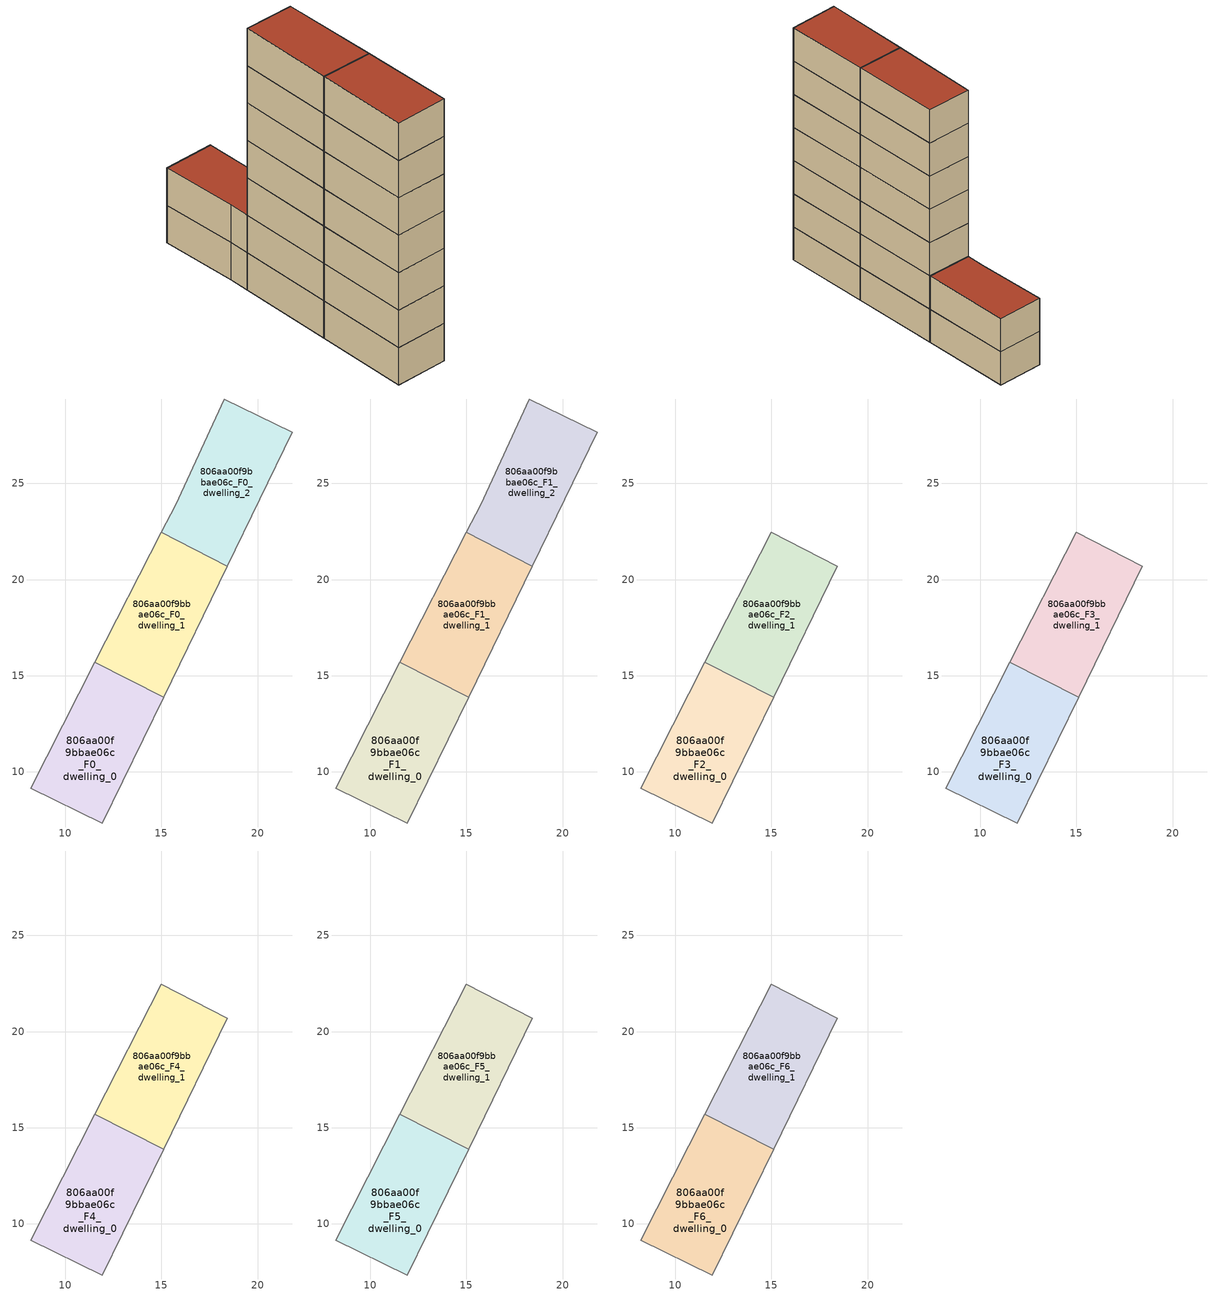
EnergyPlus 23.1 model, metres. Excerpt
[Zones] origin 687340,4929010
806aa00f9bbae06c_F0_dwelling_0
 floor ground (EU_floor_Construction): 11.93,7.34 15.11,13.88 11.54,15.7 8.19,9.15 z0
 wall adiabatic (EU_wall_Construction): 15.11,13.88 11.93,7.34 8.19,9.15 11.54,15.7 z0:3
 wall to 806aa00f9bbae06c_F0_dwelling_1 (EU_wall_Construction): 11.54,15.7 15.11,13.88 z0:3
806aa00f9bbae06c_F0_dwelling_1
 floor ground (EU_floor_Construction): 15.11,13.88 18.43,20.7 14.99,22.46 11.54,15.7 z0
 wall adiabatic (EU_wall_Construction): 11.54,15.7 14.99,22.46 / 18.43,20.7 15.11,13.88 z0:3
 wall to 806aa00f9bbae06c_F0_dwelling_2 (EU_wall_Construction): 14.99,22.46 18.43,20.7 z0:3
806aa00f9bbae06c_F0_dwelling_2
 floor ground (EU_floor_Construction): 18.43,20.7 21.81,27.65 18.26,29.39 15.73,23.9 14.99,22.46 z0
 wall adiabatic (EU_wall_Construction): 14.99,22.46 15.73,23.9 18.26,29.39 21.81,27.65 18.43,20.7 z0:3
806aa00f9bbae06c_F1_dwelling_0
 floor to 806aa00f9bbae06c_F0_dwelling_0 (EU_floor_Construction): 11.93,7.34 15.11,13.88 11.54,15.7 8.19,9.15 z3
 wall adiabatic (EU_wall_Construction): 15.11,13.88 11.93,7.34 8.19,9.15 11.54,15.7 z3:6
 wall to 806aa00f9bbae06c_F1_dwelling_1 (EU_wall_Construction): 11.54,15.7 15.11,13.88 z3:6
806aa00f9bbae06c_F1_dwelling_1
 floor to 806aa00f9bbae06c_F0_dwelling_1 (EU_floor_Construction): 15.11,13.88 18.43,20.7 14.99,22.46 11.54,15.7 z3
 wall adiabatic (EU_wall_Construction): 11.54,15.7 14.99,22.46 / 18.43,20.7 15.11,13.88 z3:6
 wall to 806aa00f9bbae06c_F1_dwelling_2 (EU_wall_Construction): 14.99,22.46 18.43,20.7 z3:6
806aa00f9bbae06c_F1_dwelling_2
 floor to 806aa00f9bbae06c_F0_dwelling_2 (EU_floor_Construction): 18.43,20.7 21.81,27.65 18.26,29.39 15.73,23.9 14.99,22.46 z3
 wall adiabatic (EU_wall_Construction): 14.99,22.46 15.73,23.9 18.26,29.39 21.81,27.65 18.43,20.7 z3:6
 roof outside (EU_roof_Construction): 21.81,27.65 18.43,20.7 14.99,22.46 15.73,23.9 18.26,29.39 z6
806aa00f9bbae06c_F2_dwelling_0
 floor to 806aa00f9bbae06c_F1_dwelling_0 (EU_floor_Construction): 11.93,7.34 15.11,13.88 11.54,15.7 8.19,9.15 z6
 wall adiabatic (EU_wall_Construction): 15.11,13.88 11.93,7.34 8.19,9.15 11.54,15.7 z6:9
 wall to 806aa00f9bbae06c_F2_dwelling_1 (EU_wall_Construction): 11.54,15.7 15.11,13.88 z6:9
806aa00f9bbae06c_F2_dwelling_1
 floor to 806aa00f9bbae06c_F1_dwelling_1 (EU_floor_Construction): 15.11,13.88 18.43,20.7 14.99,22.46 11.54,15.7 z6
 wall adiabatic (EU_wall_Construction): 11.54,15.7 14.99,22.46 18.43,20.7 15.11,13.88 z6:9
806aa00f9bbae06c_F3_dwelling_0
 floor to 806aa00f9bbae06c_F2_dwelling_0 (EU_floor_Construction): 11.93,7.34 15.11,13.88 11.54,15.7 8.19,9.15 z9
 wall adiabatic (EU_wall_Construction): 15.11,13.88 11.93,7.34 8.19,9.15 11.54,15.7 z9:12
 wall to 806aa00f9bbae06c_F3_dwelling_1 (EU_wall_Construction): 11.54,15.7 15.11,13.88 z9:12
806aa00f9bbae06c_F3_dwelling_1
 floor to 806aa00f9bbae06c_F2_dwelling_1 (EU_floor_Construction): 15.11,13.88 18.43,20.7 14.99,22.46 11.54,15.7 z9
 wall adiabatic (EU_wall_Construction): 11.54,15.7 14.99,22.46 18.43,20.7 15.11,13.88 z9:12
806aa00f9bbae06c_F4_dwelling_0
 floor to 806aa00f9bbae06c_F3_dwelling_0 (EU_floor_Construction): 11.93,7.34 15.11,13.88 11.54,15.7 8.19,9.15 z12
 wall adiabatic (EU_wall_Construction): 15.11,13.88 11.93,7.34 8.19,9.15 11.54,15.7 z12:15
 wall to 806aa00f9bbae06c_F4_dwelling_1 (EU_wall_Construction): 11.54,15.7 15.11,13.88 z12:15
806aa00f9bbae06c_F4_dwelling_1
 floor to 806aa00f9bbae06c_F3_dwelling_1 (EU_floor_Construction): 15.11,13.88 18.43,20.7 14.99,22.46 11.54,15.7 z12
 wall adiabatic (EU_wall_Construction): 11.54,15.7 14.99,22.46 18.43,20.7 15.11,13.88 z12:15
806aa00f9bbae06c_F5_dwelling_0
 floor to 806aa00f9bbae06c_F4_dwelling_0 (EU_floor_Construction): 11.93,7.34 15.11,13.88 11.54,15.7 8.19,9.15 z15
 wall adiabatic (EU_wall_Construction): 15.11,13.88 11.93,7.34 8.19,9.15 11.54,15.7 z15:18
 wall to 806aa00f9bbae06c_F5_dwelling_1 (EU_wall_Construction): 11.54,15.7 15.11,13.88 z15:18
806aa00f9bbae06c_F5_dwelling_1
 floor to 806aa00f9bbae06c_F4_dwelling_1 (EU_floor_Construction): 15.11,13.88 18.43,20.7 14.99,22.46 11.54,15.7 z15
 wall adiabatic (EU_wall_Construction): 11.54,15.7 14.99,22.46 18.43,20.7 15.11,13.88 z15:18
806aa00f9bbae06c_F6_dwelling_0
 floor to 806aa00f9bbae06c_F5_dwelling_0 (EU_floor_Construction): 11.93,7.34 15.11,13.88 11.54,15.7 8.19,9.15 z18
 wall adiabatic (EU_wall_Construction): 15.11,13.88 11.93,7.34 8.19,9.15 11.54,15.7 z18:21
 wall to 806aa00f9bbae06c_F6_dwelling_1 (EU_wall_Construction): 11.54,15.7 15.11,13.88 z18:21
 roof outside (EU_roof_Construction): 15.11,13.88 11.93,7.34 8.19,9.15 11.54,15.7 z21
806aa00f9bbae06c_F6_dwelling_1
 floor to 806aa00f9bbae06c_F5_dwelling_1 (EU_floor_Construction): 15.11,13.88 18.43,20.7 14.99,22.46 11.54,15.7 z18
 wall adiabatic (EU_wall_Construction): 11.54,15.7 14.99,22.46 18.43,20.7 15.11,13.88 z18:21
 roof outside (EU_roof_Construction): 18.43,20.7 15.11,13.88 11.54,15.7 14.99,22.46 z21
[Building]
EU S2 Campaign: North Axis=0; Terrain=City; Solar Distribution=FullExterior
[Site:Location]
Bologna: Latitude=44.5; Longitude=11.25; Time Zone=1; Elevation=37
[SizingPeriod:WeatherFileDays]
AnnualSizingPeriod: Begin Month=1; Begin Day of Month=1; End Month=12; End Day of Month=31; Day of Week for Start Day=Monday; Use Weather File Daylight Saving Period=No; Use Weather File Rain and Snow Indicators=No
[MATERIAL]
EU_InternalMass_Material: Roughness=MediumRough; Thickness=0.1; Conductivity=1; Density=1800; Specific Heat=900; Thermal Absorptance=0.9; Solar Absorptance=0.7; Visible Absorptance=0.7
[MATERIAL:NOMASS] Roughness=MediumRough; Thermal Absorptance=0.9; Solar Absorptance=0.7; Visible Absorptance=0.7
Name | Thermal Resistance
EU_wall_NoMass | 0.905828
EU_roof_NoMass | 0.37593
EU_floor_NoMass | 0.67114
[CONSTRUCTION]
EU_wall_Construction: EU_wall_NoMass
EU_roof_Construction: EU_roof_NoMass
EU_floor_Construction: EU_floor_NoMass
EU_InternalMass_Construction: EU_InternalMass_Material
[ZONE] Type=1; Multiplier=1; Ceiling Height=autocalculate; Floor Area=autocalculate; Part of Total Floor Area=Yes
Name | Volume
806aa00f9bbae06c_F0_dwelling_0; 806aa00f9bbae06c_F1_dwelling_0; 806aa00f9bbae06c_F2_dwelling_0; 806aa00f9bbae06c_F3_dwelling_0; 806aa00f9bbae06c_F4_dwelling_0; 806aa00f9bbae06c_F5_dwelling_0; 806aa00f9bbae06c_F6_dwelling_0 | 89.5598
806aa00f9bbae06c_F0_dwelling_1; 806aa00f9bbae06c_F1_dwelling_1; 806aa00f9bbae06c_F2_dwelling_1; 806aa00f9bbae06c_F3_dwelling_1; 806aa00f9bbae06c_F4_dwelling_1; 806aa00f9bbae06c_F5_dwelling_1; 806aa00f9bbae06c_F6_dwelling_1 | 89.5649
806aa00f9bbae06c_F0_dwelling_2 | 89.5576
806aa00f9bbae06c_F1_dwelling_2 | 89.5562
[INTERNALMASS] Construction=EU_InternalMass_Construction
Name | Zone or ZoneList | Surface Area
806aa00f9bbae06c_F0_dwelling_0_EU_InternalMass | 806aa00f9bbae06c_F0_dwelling_0 | 29.8532
806aa00f9bbae06c_F0_dwelling_1_EU_InternalMass | 806aa00f9bbae06c_F0_dwelling_1 | 29.8549
806aa00f9bbae06c_F0_dwelling_2_EU_InternalMass | 806aa00f9bbae06c_F0_dwelling_2 | 29.852
806aa00f9bbae06c_F1_dwelling_0_EU_InternalMass | 806aa00f9bbae06c_F1_dwelling_0 | 29.8532
806aa00f9bbae06c_F1_dwelling_1_EU_InternalMass | 806aa00f9bbae06c_F1_dwelling_1 | 29.8549
806aa00f9bbae06c_F1_dwelling_2_EU_InternalMass | 806aa00f9bbae06c_F1_dwelling_2 | 29.852
806aa00f9bbae06c_F2_dwelling_0_EU_InternalMass | 806aa00f9bbae06c_F2_dwelling_0 | 44.7826
806aa00f9bbae06c_F2_dwelling_1_EU_InternalMass | 806aa00f9bbae06c_F2_dwelling_1 | 44.7832
806aa00f9bbae06c_F3_dwelling_0_EU_InternalMass | 806aa00f9bbae06c_F3_dwelling_0 | 44.7826
806aa00f9bbae06c_F3_dwelling_1_EU_InternalMass | 806aa00f9bbae06c_F3_dwelling_1 | 44.7832
806aa00f9bbae06c_F4_dwelling_0_EU_InternalMass | 806aa00f9bbae06c_F4_dwelling_0 | 44.7826
806aa00f9bbae06c_F4_dwelling_1_EU_InternalMass | 806aa00f9bbae06c_F4_dwelling_1 | 44.7832
806aa00f9bbae06c_F5_dwelling_0_EU_InternalMass | 806aa00f9bbae06c_F5_dwelling_0 | 44.7826
806aa00f9bbae06c_F5_dwelling_1_EU_InternalMass | 806aa00f9bbae06c_F5_dwelling_1 | 44.7832
806aa00f9bbae06c_F6_dwelling_0_EU_InternalMass | 806aa00f9bbae06c_F6_dwelling_0 | 44.7826
806aa00f9bbae06c_F6_dwelling_1_EU_InternalMass | 806aa00f9bbae06c_F6_dwelling_1 | 44.7832
[OTHEREQUIPMENT] Fuel Type=Electricity; Design Level Calculation Method=Watts/Area; Power per Zone Floor Area=1; Fraction Latent=0; Fraction Radiant=0; Fraction Lost=0; Carbon Dioxide Generation Rate=0; EndUse Subcategory=EU_Step8_InternalGains
Name | Zone or ZoneList or Space or SpaceList | Schedule
EU_Step8_InternalGain_806aa00f9bbae06c_F0_dwelling_0_f000 | 806aa00f9bbae06c_F0_dwelling_0 | EU_Step8_GainSchedule_806aa00f9bbae06c_F0_dwelling_0_f000
EU_Step8_InternalGain_806aa00f9bbae06c_F0_dwelling_1_f000 | 806aa00f9bbae06c_F0_dwelling_1 | EU_Step8_GainSchedule_806aa00f9bbae06c_F0_dwelling_1_f000
EU_Step8_InternalGain_806aa00f9bbae06c_F0_dwelling_2_f000 | 806aa00f9bbae06c_F0_dwelling_2 | EU_Step8_GainSchedule_806aa00f9bbae06c_F0_dwelling_2_f000
EU_Step8_InternalGain_806aa00f9bbae06c_F1_dwelling_0_f000 | 806aa00f9bbae06c_F1_dwelling_0 | EU_Step8_GainSchedule_806aa00f9bbae06c_F1_dwelling_0_f000
EU_Step8_InternalGain_806aa00f9bbae06c_F1_dwelling_1_f000 | 806aa00f9bbae06c_F1_dwelling_1 | EU_Step8_GainSchedule_806aa00f9bbae06c_F1_dwelling_1_f000
EU_Step8_InternalGain_806aa00f9bbae06c_F1_dwelling_2_f000 | 806aa00f9bbae06c_F1_dwelling_2 | EU_Step8_GainSchedule_806aa00f9bbae06c_F1_dwelling_2_f000
EU_Step8_InternalGain_806aa00f9bbae06c_F2_dwelling_0_f000 | 806aa00f9bbae06c_F2_dwelling_0 | EU_Step8_GainSchedule_806aa00f9bbae06c_F2_dwelling_0_f000
EU_Step8_InternalGain_806aa00f9bbae06c_F2_dwelling_1_f000 | 806aa00f9bbae06c_F2_dwelling_1 | EU_Step8_GainSchedule_806aa00f9bbae06c_F2_dwelling_1_f000
EU_Step8_InternalGain_806aa00f9bbae06c_F3_dwelling_0_f000 | 806aa00f9bbae06c_F3_dwelling_0 | EU_Step8_GainSchedule_806aa00f9bbae06c_F3_dwelling_0_f000
EU_Step8_InternalGain_806aa00f9bbae06c_F3_dwelling_1_f000 | 806aa00f9bbae06c_F3_dwelling_1 | EU_Step8_GainSchedule_806aa00f9bbae06c_F3_dwelling_1_f000
EU_Step8_InternalGain_806aa00f9bbae06c_F4_dwelling_0_f000 | 806aa00f9bbae06c_F4_dwelling_0 | EU_Step8_GainSchedule_806aa00f9bbae06c_F4_dwelling_0_f000
EU_Step8_InternalGain_806aa00f9bbae06c_F4_dwelling_1_f000 | 806aa00f9bbae06c_F4_dwelling_1 | EU_Step8_GainSchedule_806aa00f9bbae06c_F4_dwelling_1_f000
EU_Step8_InternalGain_806aa00f9bbae06c_F5_dwelling_0_f000 | 806aa00f9bbae06c_F5_dwelling_0 | EU_Step8_GainSchedule_806aa00f9bbae06c_F5_dwelling_0_f000
EU_Step8_InternalGain_806aa00f9bbae06c_F5_dwelling_1_f000 | 806aa00f9bbae06c_F5_dwelling_1 | EU_Step8_GainSchedule_806aa00f9bbae06c_F5_dwelling_1_f000
EU_Step8_InternalGain_806aa00f9bbae06c_F6_dwelling_0_f000 | 806aa00f9bbae06c_F6_dwelling_0 | EU_Step8_GainSchedule_806aa00f9bbae06c_F6_dwelling_0_f000
EU_Step8_InternalGain_806aa00f9bbae06c_F6_dwelling_1_f000 | 806aa00f9bbae06c_F6_dwelling_1 | EU_Step8_GainSchedule_806aa00f9bbae06c_F6_dwelling_1_f000
[ZONEVENTILATION:DESIGNFLOWRATE] Schedule=EU_AlwaysOn; Design Flow Rate Calculation Method=AirChanges/Hour; Air Changes per Hour=0.73129; Ventilation Type=Natural; Fan Pressure Rise=0; Fan Total Efficiency=1; Constant Term Coefficient=1; Temperature Term Coefficient=0; Velocity Term Coefficient=0; Velocity Squared Term Coefficient=0; Minimum Indoor Temperature=-100; Maximum Indoor Temperature=100; Delta Temperature=-100; Minimum Outdoor Temperature=-100; Maximum Outdoor Temperature=100; Maximum Wind Speed=40
Name | Zone or ZoneList or Space or SpaceList
EU_ConstantAir_806aa00f9bbae06c_F0_dwelling_0 | 806aa00f9bbae06c_F0_dwelling_0
EU_ConstantAir_806aa00f9bbae06c_F0_dwelling_1 | 806aa00f9bbae06c_F0_dwelling_1
EU_ConstantAir_806aa00f9bbae06c_F0_dwelling_2 | 806aa00f9bbae06c_F0_dwelling_2
EU_ConstantAir_806aa00f9bbae06c_F1_dwelling_0 | 806aa00f9bbae06c_F1_dwelling_0
EU_ConstantAir_806aa00f9bbae06c_F1_dwelling_1 | 806aa00f9bbae06c_F1_dwelling_1
EU_ConstantAir_806aa00f9bbae06c_F1_dwelling_2 | 806aa00f9bbae06c_F1_dwelling_2
EU_ConstantAir_806aa00f9bbae06c_F2_dwelling_0 | 806aa00f9bbae06c_F2_dwelling_0
EU_ConstantAir_806aa00f9bbae06c_F2_dwelling_1 | 806aa00f9bbae06c_F2_dwelling_1
EU_ConstantAir_806aa00f9bbae06c_F3_dwelling_0 | 806aa00f9bbae06c_F3_dwelling_0
EU_ConstantAir_806aa00f9bbae06c_F3_dwelling_1 | 806aa00f9bbae06c_F3_dwelling_1
EU_ConstantAir_806aa00f9bbae06c_F4_dwelling_0 | 806aa00f9bbae06c_F4_dwelling_0
EU_ConstantAir_806aa00f9bbae06c_F4_dwelling_1 | 806aa00f9bbae06c_F4_dwelling_1
EU_ConstantAir_806aa00f9bbae06c_F5_dwelling_0 | 806aa00f9bbae06c_F5_dwelling_0
EU_ConstantAir_806aa00f9bbae06c_F5_dwelling_1 | 806aa00f9bbae06c_F5_dwelling_1
EU_ConstantAir_806aa00f9bbae06c_F6_dwelling_0 | 806aa00f9bbae06c_F6_dwelling_0
EU_ConstantAir_806aa00f9bbae06c_F6_dwelling_1 | 806aa00f9bbae06c_F6_dwelling_1
[SIZING:ZONE] Zone Cooling Design Supply Air Temperature Input Method=SupplyAirTemperature; Zone Cooling Design Supply Air Temperature=13; Zone Heating Design Supply Air Temperature Input Method=SupplyAirTemperature; Zone Heating Design Supply Air Temperature=50; Zone Cooling Design Supply Air Humidity Ratio=0.008; Zone Heating Design Supply Air Humidity Ratio=0.008; Cooling Design Air Flow Method=DesignDay; Cooling Design Air Flow Rate=0; Cooling Minimum Air Flow per Zone Floor Area=0.000762; Cooling Minimum Air Flow=0; Cooling Minimum Air Flow Fraction=0.2; Heating Design Air Flow Method=DesignDay; Heating Design Air Flow Rate=0; Heating Maximum Air Flow per Zone Floor Area=0.002032; Heating Maximum Air Flow=0.141576; Heating Maximum Air Flow Fraction=0.3; Account for Dedicated Outdoor Air System=No; Dedicated Outdoor Air System Control Strategy=NeutralSupplyAir; Dedicated Outdoor Air Low Setpoint Temperature for Design=autosize; Dedicated Outdoor Air High Setpoint Temperature for Design=autosize; Zone Load Sizing Method=Sensible Load Only No Latent Load; Zone Latent Cooling Design Supply Air Humidity Ratio Input Method=HumidityRatioDifference; Zone Cooling Design Supply Air Humidity Ratio Difference=0.005; Zone Latent Heating Design Supply Air Humidity Ratio Input Method=HumidityRatioDifference; Zone Humidification Design Supply Air Humidity Ratio Difference=0.005
806aa00f9bbae06c_F0_dwelling_0; 806aa00f9bbae06c_F0_dwelling_1; 806aa00f9bbae06c_F0_dwelling_2; 806aa00f9bbae06c_F1_dwelling_0; 806aa00f9bbae06c_F1_dwelling_1; 806aa00f9bbae06c_F1_dwelling_2; 806aa00f9bbae06c_F2_dwelling_0; 806aa00f9bbae06c_F2_dwelling_1; 806aa00f9bbae06c_F3_dwelling_0; 806aa00f9bbae06c_F3_dwelling_1; 806aa00f9bbae06c_F4_dwelling_0; 806aa00f9bbae06c_F4_dwelling_1; 806aa00f9bbae06c_F5_dwelling_0; 806aa00f9bbae06c_F5_dwelling_1; 806aa00f9bbae06c_F6_dwelling_0; 806aa00f9bbae06c_F6_dwelling_1
[ThermostatSetpoint:DualSetpoint] Heating Setpoint Temperature Schedule=HVACTemplate-Always 20; Cooling Setpoint Temperature Schedule=HVACTemplate-Always 50
EU_HeatOnly_806aa00f9bbae06c_F0_dwelling_0 Dual SP Control; EU_HeatOnly_806aa00f9bbae06c_F0_dwelling_1 Dual SP Control; EU_HeatOnly_806aa00f9bbae06c_F0_dwelling_2 Dual SP Control; EU_HeatOnly_806aa00f9bbae06c_F1_dwelling_0 Dual SP Control; EU_HeatOnly_806aa00f9bbae06c_F1_dwelling_1 Dual SP Control; EU_HeatOnly_806aa00f9bbae06c_F1_dwelling_2 Dual SP Control; EU_HeatOnly_806aa00f9bbae06c_F2_dwelling_0 Dual SP Control; EU_HeatOnly_806aa00f9bbae06c_F2_dwelling_1 Dual SP Control; EU_HeatOnly_806aa00f9bbae06c_F3_dwelling_0 Dual SP Control; EU_HeatOnly_806aa00f9bbae06c_F3_dwelling_1 Dual SP Control; EU_HeatOnly_806aa00f9bbae06c_F4_dwelling_0 Dual SP Control; EU_HeatOnly_806aa00f9bbae06c_F4_dwelling_1 Dual SP Control; EU_HeatOnly_806aa00f9bbae06c_F5_dwelling_0 Dual SP Control; EU_HeatOnly_806aa00f9bbae06c_F5_dwelling_1 Dual SP Control; EU_HeatOnly_806aa00f9bbae06c_F6_dwelling_0 Dual SP Control; EU_HeatOnly_806aa00f9bbae06c_F6_dwelling_1 Dual SP Control
[ZoneControl:Thermostat] Control Type Schedule=HVACTemplate-Always 4
Name | Zone or ZoneList | Control
806aa00f9bbae06c_F0_dwelling_0 Thermostat | 806aa00f9bbae06c_F0_dwelling_0 | EU_HeatOnly_806aa00f9bbae06c_F0_dwelling_0 Dual SP Control
806aa00f9bbae06c_F0_dwelling_1 Thermostat | 806aa00f9bbae06c_F0_dwelling_1 | EU_HeatOnly_806aa00f9bbae06c_F0_dwelling_1 Dual SP Control
806aa00f9bbae06c_F0_dwelling_2 Thermostat | 806aa00f9bbae06c_F0_dwelling_2 | EU_HeatOnly_806aa00f9bbae06c_F0_dwelling_2 Dual SP Control
806aa00f9bbae06c_F1_dwelling_0 Thermostat | 806aa00f9bbae06c_F1_dwelling_0 | EU_HeatOnly_806aa00f9bbae06c_F1_dwelling_0 Dual SP Control
806aa00f9bbae06c_F1_dwelling_1 Thermostat | 806aa00f9bbae06c_F1_dwelling_1 | EU_HeatOnly_806aa00f9bbae06c_F1_dwelling_1 Dual SP Control
806aa00f9bbae06c_F1_dwelling_2 Thermostat | 806aa00f9bbae06c_F1_dwelling_2 | EU_HeatOnly_806aa00f9bbae06c_F1_dwelling_2 Dual SP Control
806aa00f9bbae06c_F2_dwelling_0 Thermostat | 806aa00f9bbae06c_F2_dwelling_0 | EU_HeatOnly_806aa00f9bbae06c_F2_dwelling_0 Dual SP Control
806aa00f9bbae06c_F2_dwelling_1 Thermostat | 806aa00f9bbae06c_F2_dwelling_1 | EU_HeatOnly_806aa00f9bbae06c_F2_dwelling_1 Dual SP Control
806aa00f9bbae06c_F3_dwelling_0 Thermostat | 806aa00f9bbae06c_F3_dwelling_0 | EU_HeatOnly_806aa00f9bbae06c_F3_dwelling_0 Dual SP Control
806aa00f9bbae06c_F3_dwelling_1 Thermostat | 806aa00f9bbae06c_F3_dwelling_1 | EU_HeatOnly_806aa00f9bbae06c_F3_dwelling_1 Dual SP Control
806aa00f9bbae06c_F4_dwelling_0 Thermostat | 806aa00f9bbae06c_F4_dwelling_0 | EU_HeatOnly_806aa00f9bbae06c_F4_dwelling_0 Dual SP Control
806aa00f9bbae06c_F4_dwelling_1 Thermostat | 806aa00f9bbae06c_F4_dwelling_1 | EU_HeatOnly_806aa00f9bbae06c_F4_dwelling_1 Dual SP Control
806aa00f9bbae06c_F5_dwelling_0 Thermostat | 806aa00f9bbae06c_F5_dwelling_0 | EU_HeatOnly_806aa00f9bbae06c_F5_dwelling_0 Dual SP Control
806aa00f9bbae06c_F5_dwelling_1 Thermostat | 806aa00f9bbae06c_F5_dwelling_1 | EU_HeatOnly_806aa00f9bbae06c_F5_dwelling_1 Dual SP Control
806aa00f9bbae06c_F6_dwelling_0 Thermostat | 806aa00f9bbae06c_F6_dwelling_0 | EU_HeatOnly_806aa00f9bbae06c_F6_dwelling_0 Dual SP Control
806aa00f9bbae06c_F6_dwelling_1 Thermostat | 806aa00f9bbae06c_F6_dwelling_1 | EU_HeatOnly_806aa00f9bbae06c_F6_dwelling_1 Dual SP Control
[Zone equipment]
806aa00f9bbae06c_F0_dwelling_0: 806aa00f9bbae06c_F0_dwelling_0 Ideal Loads Air System
806aa00f9bbae06c_F0_dwelling_1: 806aa00f9bbae06c_F0_dwelling_1 Ideal Loads Air System
806aa00f9bbae06c_F0_dwelling_2: 806aa00f9bbae06c_F0_dwelling_2 Ideal Loads Air System
806aa00f9bbae06c_F1_dwelling_0: 806aa00f9bbae06c_F1_dwelling_0 Ideal Loads Air System
806aa00f9bbae06c_F1_dwelling_1: 806aa00f9bbae06c_F1_dwelling_1 Ideal Loads Air System
806aa00f9bbae06c_F1_dwelling_2: 806aa00f9bbae06c_F1_dwelling_2 Ideal Loads Air System
806aa00f9bbae06c_F2_dwelling_0: 806aa00f9bbae06c_F2_dwelling_0 Ideal Loads Air System
806aa00f9bbae06c_F2_dwelling_1: 806aa00f9bbae06c_F2_dwelling_1 Ideal Loads Air System
806aa00f9bbae06c_F3_dwelling_0: 806aa00f9bbae06c_F3_dwelling_0 Ideal Loads Air System
806aa00f9bbae06c_F3_dwelling_1: 806aa00f9bbae06c_F3_dwelling_1 Ideal Loads Air System
806aa00f9bbae06c_F4_dwelling_0: 806aa00f9bbae06c_F4_dwelling_0 Ideal Loads Air System
806aa00f9bbae06c_F4_dwelling_1: 806aa00f9bbae06c_F4_dwelling_1 Ideal Loads Air System
806aa00f9bbae06c_F5_dwelling_0: 806aa00f9bbae06c_F5_dwelling_0 Ideal Loads Air System
806aa00f9bbae06c_F5_dwelling_1: 806aa00f9bbae06c_F5_dwelling_1 Ideal Loads Air System
806aa00f9bbae06c_F6_dwelling_0: 806aa00f9bbae06c_F6_dwelling_0 Ideal Loads Air System
806aa00f9bbae06c_F6_dwelling_1: 806aa00f9bbae06c_F6_dwelling_1 Ideal Loads Air System
[ZoneHVAC:IdealLoadsAirSystem] Availability Schedule=EU_AlwaysOn; Maximum Heating Supply Air Temperature [C]=50; Minimum Cooling Supply Air Temperature [C]=13; Maximum Heating Supply Air Humidity Ratio [kg-H20/kg-air]=0.0156; Minimum Cooling Supply Air Humidity Ratio [kg-H20/kg-air]=0.0077; Heating Limit=NoLimit; Cooling Limit=NoLimit; Heating Availability Schedule=EU_AlwaysOn; Cooling Availability Schedule=EU_CoolingOff; Dehumidification Control Type=ConstantSensibleHeatRatio; Cooling Sensible Heat Ratio=0.7; Humidification Control Type=None; Demand Controlled Ventilation Type=None; Outdoor Air Economizer Type=NoEconomizer; Heat Recovery Type=None; Sensible Heat Recovery Effectiveness=0.7; Latent Heat Recovery Effectiveness=0.65
806aa00f9bbae06c_F0_dwelling_0 Ideal Loads Air System; 806aa00f9bbae06c_F0_dwelling_1 Ideal Loads Air System; 806aa00f9bbae06c_F0_dwelling_2 Ideal Loads Air System; 806aa00f9bbae06c_F1_dwelling_0 Ideal Loads Air System; 806aa00f9bbae06c_F1_dwelling_1 Ideal Loads Air System; 806aa00f9bbae06c_F1_dwelling_2 Ideal Loads Air System; 806aa00f9bbae06c_F2_dwelling_0 Ideal Loads Air System; 806aa00f9bbae06c_F2_dwelling_1 Ideal Loads Air System; 806aa00f9bbae06c_F3_dwelling_0 Ideal Loads Air System; 806aa00f9bbae06c_F3_dwelling_1 Ideal Loads Air System; 806aa00f9bbae06c_F4_dwelling_0 Ideal Loads Air System; 806aa00f9bbae06c_F4_dwelling_1 Ideal Loads Air System; 806aa00f9bbae06c_F5_dwelling_0 Ideal Loads Air System; 806aa00f9bbae06c_F5_dwelling_1 Ideal Loads Air System; 806aa00f9bbae06c_F6_dwelling_0 Ideal Loads Air System; 806aa00f9bbae06c_F6_dwelling_1 Ideal Loads Air System
[SCHEDULE:CONSTANT]
Name | Hourly Value
EU_AlwaysOn | 1
EU_CoolingOff | 0
[SCHEDULE:FILE] Column Number=1; Rows to Skip at Top=0; Number of Hours of Data=8760; Column Separator=Comma; Interpolate to Timestep=No; Minutes per Item=60; Adjust Schedule for Daylight Savings=Yes
Name | File
EU_Step8_GainSchedule_806aa00f9bbae06c_F0_dwelling_0_f000 | ../../schedules/806aa00f9bbae06c/806aa00f9bbae06c_F0_dwelling_0_f000_gain.csv
EU_Step8_GainSchedule_806aa00f9bbae06c_F0_dwelling_1_f000 | ../../schedules/806aa00f9bbae06c/806aa00f9bbae06c_F0_dwelling_1_f000_gain.csv
EU_Step8_GainSchedule_806aa00f9bbae06c_F0_dwelling_2_f000 | ../../schedules/806aa00f9bbae06c/806aa00f9bbae06c_F0_dwelling_2_f000_gain.csv
EU_Step8_GainSchedule_806aa00f9bbae06c_F1_dwelling_0_f000 | ../../schedules/806aa00f9bbae06c/806aa00f9bbae06c_F1_dwelling_0_f000_gain.csv
EU_Step8_GainSchedule_806aa00f9bbae06c_F1_dwelling_1_f000 | ../../schedules/806aa00f9bbae06c/806aa00f9bbae06c_F1_dwelling_1_f000_gain.csv
EU_Step8_GainSchedule_806aa00f9bbae06c_F1_dwelling_2_f000 | ../../schedules/806aa00f9bbae06c/806aa00f9bbae06c_F1_dwelling_2_f000_gain.csv
EU_Step8_GainSchedule_806aa00f9bbae06c_F2_dwelling_0_f000 | ../../schedules/806aa00f9bbae06c/806aa00f9bbae06c_F2_dwelling_0_f000_gain.csv
EU_Step8_GainSchedule_806aa00f9bbae06c_F2_dwelling_1_f000 | ../../schedules/806aa00f9bbae06c/806aa00f9bbae06c_F2_dwelling_1_f000_gain.csv
EU_Step8_GainSchedule_806aa00f9bbae06c_F3_dwelling_0_f000 | ../../schedules/806aa00f9bbae06c/806aa00f9bbae06c_F3_dwelling_0_f000_gain.csv
EU_Step8_GainSchedule_806aa00f9bbae06c_F3_dwelling_1_f000 | ../../schedules/806aa00f9bbae06c/806aa00f9bbae06c_F3_dwelling_1_f000_gain.csv
EU_Step8_GainSchedule_806aa00f9bbae06c_F4_dwelling_0_f000 | ../../schedules/806aa00f9bbae06c/806aa00f9bbae06c_F4_dwelling_0_f000_gain.csv
EU_Step8_GainSchedule_806aa00f9bbae06c_F4_dwelling_1_f000 | ../../schedules/806aa00f9bbae06c/806aa00f9bbae06c_F4_dwelling_1_f000_gain.csv
EU_Step8_GainSchedule_806aa00f9bbae06c_F5_dwelling_0_f000 | ../../schedules/806aa00f9bbae06c/806aa00f9bbae06c_F5_dwelling_0_f000_gain.csv
EU_Step8_GainSchedule_806aa00f9bbae06c_F5_dwelling_1_f000 | ../../schedules/806aa00f9bbae06c/806aa00f9bbae06c_F5_dwelling_1_f000_gain.csv
EU_Step8_GainSchedule_806aa00f9bbae06c_F6_dwelling_0_f000 | ../../schedules/806aa00f9bbae06c/806aa00f9bbae06c_F6_dwelling_0_f000_gain.csv
EU_Step8_GainSchedule_806aa00f9bbae06c_F6_dwelling_1_f000 | ../../schedules/806aa00f9bbae06c/806aa00f9bbae06c_F6_dwelling_1_f000_gain.csv
[Schedule:Compact]
HVACTemplate-Always 20: Through: 12/31, For: AllDays, Until: 24:00, 20
HVACTemplate-Always 50: Through: 12/31, For: AllDays, Until: 24:00, 50
HVACTemplate-Always 4: Through: 12/31, For: AllDays, Until: 24:00, 4
